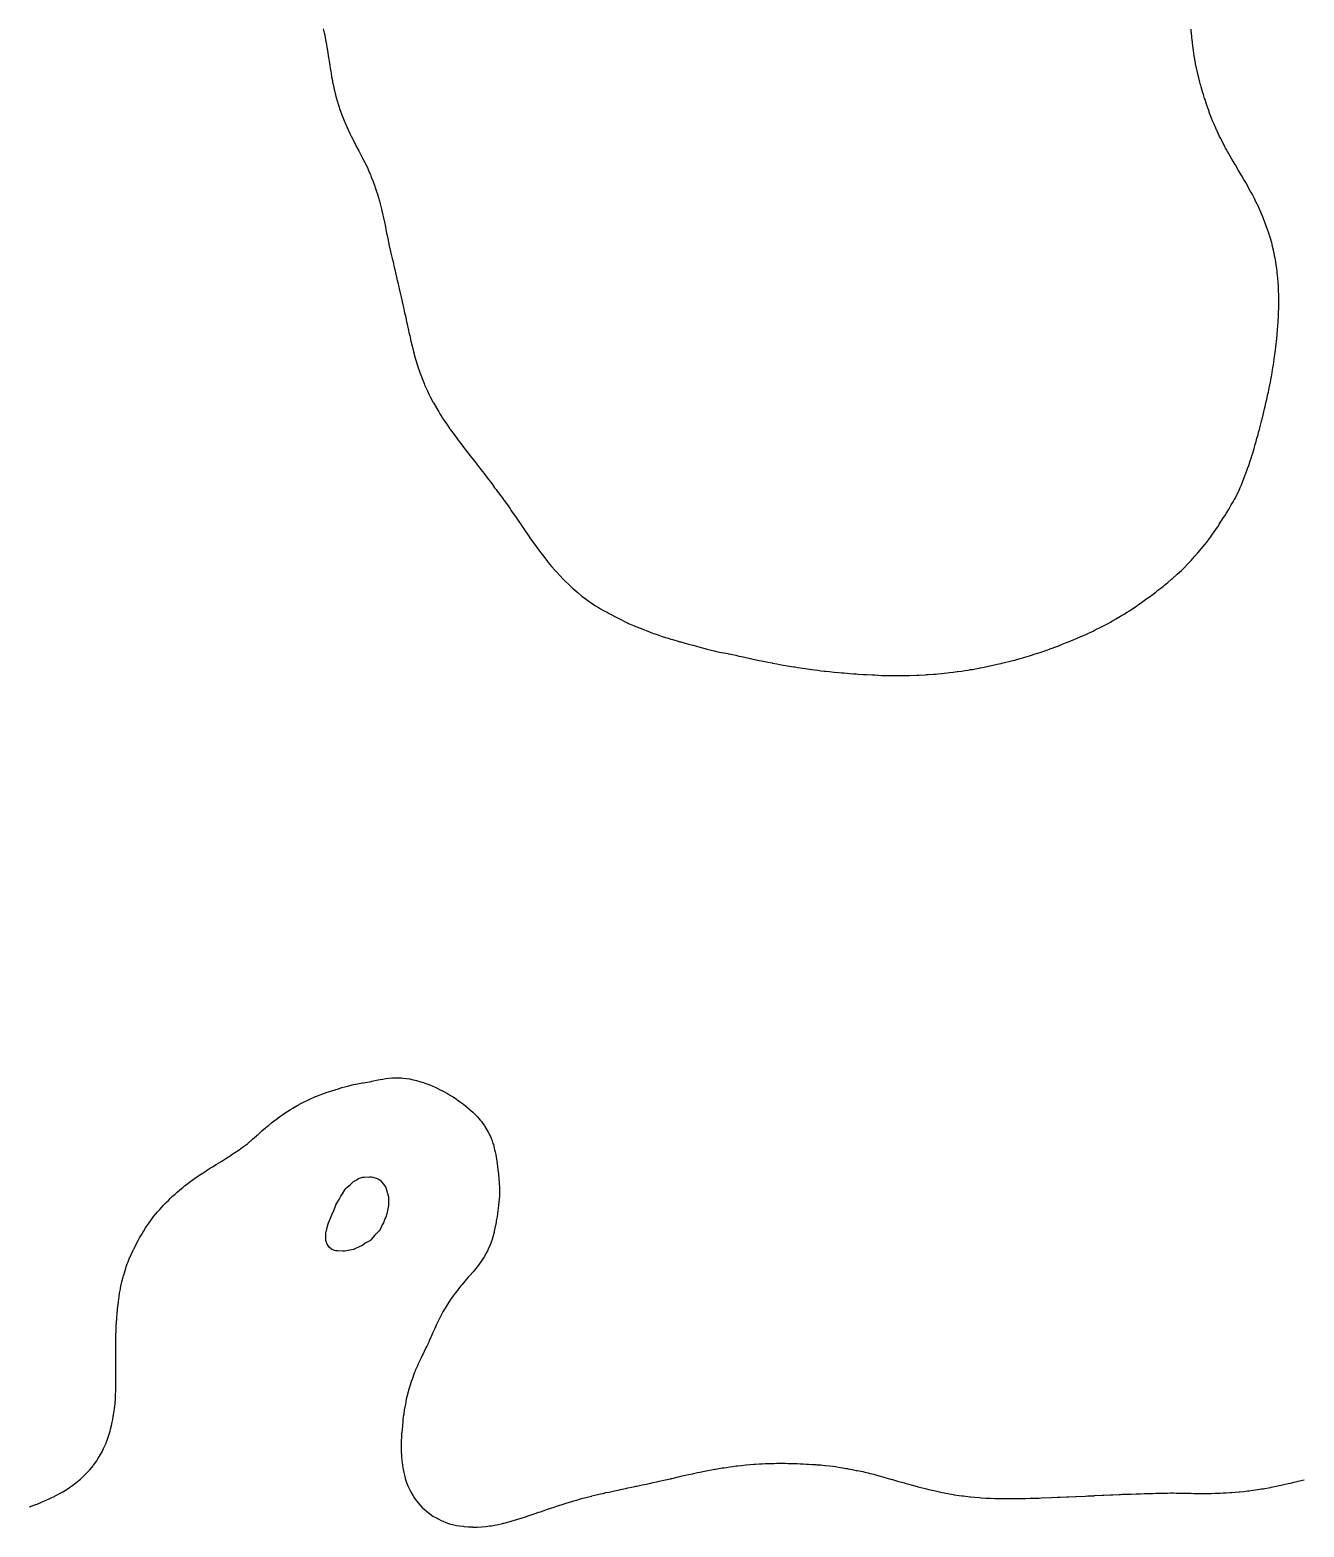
# Model space of a CAD drawing. Extents: x -717078 to -715000, y -984629 to -984000.
# Drawn here: x -716833.2 to -716688.7, y -984435 to -984265.2 of the extents above; entities that cross this region are included whole.
import ezdxf

# ---------------------------------------------------------------- set-up
doc = ezdxf.new("R2010")
doc.units = 0
doc.layers.add('buffer_B2_0_1_clip', color=7, linetype='Continuous')

msp = doc.modelspace()

# ---------------------------------------------------------------- linework, layer by layer
at = {"layer": 'buffer_B2_0_1_clip'}
for points in [[(-716799.94, -984265.06), (-716799.84, -984265.5), (-716799.78, -984265.78), (-716799.68, -984266.32), (-716799.64, -984266.5), (-716799.62, -984266.62), (-716799.5, -984267.38), (-716799.48, -984267.48), (-716799.48, -984267.5), (-716799.48, -984267.52), (-716799.34, -984268.34), (-716799.32, -984268.5), (-716799.29, -984268.71), (-716799.2, -984269.2), (-716799.16, -984269.5), (-716799.09, -984269.91), (-716799.06, -984270.06), (-716798.99, -984270.5), (-716798.91, -984270.91), (-716798.88, -984271.12), (-716798.8, -984271.5), (-716798.74, -984271.74), (-716798.59, -984272.41), (-716798.57, -984272.5), (-716798.55, -984272.55), (-716798.5, -984272.75), (-716798.33, -984273.33), (-716798.29, -984273.5), (-716798.18, -984273.82), (-716798.09, -984274.09), (-716797.95, -984274.5), (-716797.83, -984274.83), (-716797.61, -984275.39), (-716797.57, -984275.5), (-716797.55, -984275.55), (-716797.5, -984275.66), (-716797.24, -984276.24), (-716797.12, -984276.5), (-716796.92, -984276.92), (-716796.76, -984277.24), (-716796.64, -984277.5), (-716796.59, -984277.59), (-716796.5, -984277.78), (-716796.25, -984278.25), (-716796.12, -984278.5), (-716795.91, -984278.91), (-716795.72, -984279.28), (-716795.61, -984279.5), (-716795.57, -984279.57), (-716795.5, -984279.72), (-716795.23, -984280.23), (-716795.09, -984280.5), (-716794.9, -984280.9), (-716794.76, -984281.24), (-716794.64, -984281.5), (-716794.6, -984281.6), (-716794.5, -984281.87), (-716794.31, -984282.31), (-716794.24, -984282.5), (-716794.09, -984282.91), (-716794.04, -984283.04), (-716793.89, -984283.5), (-716793.8, -984283.8), (-716793.64, -984284.36), (-716793.6, -984284.5), (-716793.58, -984284.58), (-716793.5, -984284.9), (-716793.38, -984285.38), (-716793.35, -984285.5), (-716793.3, -984285.7), (-716793.18, -984286.18), (-716793.12, -984286.5), (-716793.01, -984286.99), (-716793, -984287), (-716792.9, -984287.5), (-716792.83, -984287.83), (-716792.75, -984288.25), (-716792.7, -984288.5), (-716792.66, -984288.66), (-716792.5, -984289.45), (-716792.49, -984289.49), (-716792.49, -984289.5), (-716792.49, -984289.51), (-716792.31, -984290.31), (-716792.26, -984290.5), (-716792.19, -984290.81), (-716792.12, -984291.12), (-716792.03, -984291.5), (-716791.93, -984291.93), (-716791.89, -984292.11), (-716791.8, -984292.5), (-716791.75, -984292.75), (-716791.61, -984293.39), (-716791.58, -984293.5), (-716791.57, -984293.57), (-716791.5, -984293.85), (-716791.37, -984294.37), (-716791.34, -984294.5), (-716791.29, -984294.71), (-716791.18, -984295.18), (-716791.11, -984295.5), (-716790.99, -984295.99), (-716790.99, -984296.01), (-716790.88, -984296.5), (-716790.81, -984296.81), (-716790.71, -984297.29), (-716790.66, -984297.5), (-716790.63, -984297.63), (-716790.5, -984298.25), (-716790.45, -984298.45), (-716790.44, -984298.5), (-716790.43, -984298.57), (-716790.27, -984299.27), (-716790.22, -984299.5), (-716790.14, -984299.86), (-716790.08, -984300.08), (-716789.99, -984300.5), (-716789.89, -984300.89), (-716789.83, -984301.17), (-716789.75, -984301.5), (-716789.69, -984301.69), (-716789.5, -984302.43), (-716789.49, -984302.49), (-716789.48, -984302.5), (-716789.47, -984302.53), (-716789.24, -984303.24), (-716789.16, -984303.5), (-716788.99, -984303.99), (-716788.97, -984304.03), (-716788.81, -984304.5), (-716788.72, -984304.72), (-716788.5, -984305.29), (-716788.44, -984305.44), (-716788.41, -984305.5), (-716788.34, -984305.66), (-716788.12, -984306.12), (-716787.95, -984306.5), (-716787.8, -984306.8), (-716787.5, -984307.39), (-716787.46, -984307.46), (-716787.44, -984307.5), (-716786.85, -984308.5), (-716786.72, -984308.72), (-716786.5, -984309.07), (-716786.33, -984309.33), (-716785.92, -984309.92), (-716785.58, -984310.42), (-716785.53, -984310.5), (-716785.52, -984310.52), (-716785.5, -984310.54), (-716785.09, -984311.09), (-716784.79, -984311.5), (-716784.67, -984311.67), (-716784.5, -984311.91), (-716784.24, -984312.24), (-716784.03, -984312.5), (-716783.8, -984312.8), (-716783.5, -984313.21), (-716783.37, -984313.37), (-716783.26, -984313.5), (-716782.92, -984313.92), (-716782.5, -984314.48), (-716782.49, -984314.49), (-716782.48, -984314.5), (-716782.42, -984314.58), (-716782.05, -984315.05), (-716781.7, -984315.5), (-716781.62, -984315.62), (-716781.5, -984315.78), (-716781.18, -984316.18), (-716780.94, -984316.5), (-716780.75, -984316.75), (-716780.5, -984317.11), (-716780.33, -984317.33), (-716780.2, -984317.5), (-716779.9, -984317.9), (-716779.5, -984318.47), (-716779.49, -984318.49), (-716779.48, -984318.5), (-716779.42, -984318.58), (-716779.06, -984319.06), (-716778.75, -984319.5), (-716778.65, -984319.65), (-716778.5, -984319.87), (-716778.24, -984320.24), (-716778.06, -984320.5), (-716777.83, -984320.83), (-716777.5, -984321.34), (-716777.43, -984321.43), (-716777.38, -984321.5), (-716777.12, -984321.88), (-716777.02, -984322.02), (-716776.7, -984322.5), (-716776.62, -984322.62), (-716776.5, -984322.8), (-716776.2, -984323.2), (-716775.78, -984323.78), (-716775.5, -984324.19), (-716775.36, -984324.36), (-716775.26, -984324.5), (-716774.93, -984324.93), (-716774.5, -984325.48), (-716774.49, -984325.49), (-716774.42, -984325.58), (-716774.04, -984326.04), (-716773.65, -984326.5), (-716773.5, -984326.67), (-716773.09, -984327.09), (-716772.71, -984327.5), (-716772.61, -984327.61), (-716772.5, -984327.71), (-716772.09, -984328.09), (-716771.65, -984328.5), (-716771.57, -984328.57), (-716771.5, -984328.64), (-716771.03, -984329.03), (-716770.6, -984329.4), (-716770.5, -984329.49), (-716770.49, -984329.49), (-716770.48, -984329.5), (-716769.92, -984329.92), (-716769.5, -984330.22), (-716769.33, -984330.33), (-716769.05, -984330.5), (-716768.71, -984330.71), (-716768.5, -984330.84), (-716768.07, -984331.07), (-716767.75, -984331.25), (-716767.5, -984331.39), (-716767.43, -984331.43), (-716767.29, -984331.5), (-716766.78, -984331.78), (-716766.5, -984331.92), (-716766.11, -984332.11), (-716765.68, -984332.32), (-716765.5, -984332.41), (-716765.44, -984332.44), (-716765.31, -984332.5), (-716764.74, -984332.74), (-716764.5, -984332.85), (-716763.5, -984333.25), (-716763.32, -984333.32), (-716762.87, -984333.5), (-716762.6, -984333.6), (-716762.5, -984333.64), (-716762.29, -984333.71), (-716761.86, -984333.86), (-716761.5, -984333.98), (-716761.1, -984334.1), (-716760.8, -984334.2), (-716760.5, -984334.29), (-716760.34, -984334.34), (-716759.78, -984334.5), (-716759.56, -984334.56), (-716759.5, -984334.58), (-716759.39, -984334.61), (-716758.78, -984334.78), (-716758.5, -984334.85), (-716758.01, -984334.99), (-716757.99, -984334.99), (-716757.5, -984335.13), (-716757.21, -984335.21), (-716756.64, -984335.36), (-716756.5, -984335.39), (-716756.42, -984335.42), (-716756.08, -984335.5), (-716755.61, -984335.61), (-716755.5, -984335.64), (-716755.32, -984335.68), (-716754.79, -984335.79), (-716754.5, -984335.85), (-716754.06, -984335.94), (-716753.96, -984335.96), (-716753.5, -984336.05), (-716753.13, -984336.13), (-716752.79, -984336.21), (-716752.5, -984336.27), (-716752.31, -984336.31), (-716751.51, -984336.49), (-716751.5, -984336.49), (-716751.49, -984336.49), (-716751.46, -984336.5), (-716750.68, -984336.68), (-716750.5, -984336.71), (-716750.23, -984336.77), (-716749.84, -984336.84), (-716749.5, -984336.91), (-716749, -984337), (-716748.99, -984337.01), (-716748.5, -984337.1), (-716748.16, -984337.16), (-716747.77, -984337.23), (-716747.5, -984337.27), (-716747.31, -984337.31), (-716746.57, -984337.43), (-716746.5, -984337.44), (-716746.45, -984337.45), (-716746.12, -984337.5), (-716744.5, -984337.73), (-716744.23, -984337.77), (-716743.82, -984337.82), (-716743.5, -984337.87), (-716743.08, -984337.92), (-716742.93, -984337.93), (-716742.5, -984337.98), (-716742.03, -984338.03), (-716741.97, -984338.03), (-716741.5, -984338.07), (-716741.11, -984338.11), (-716740.87, -984338.13), (-716740.5, -984338.17), (-716740.19, -984338.19), (-716739.78, -984338.22), (-716739.5, -984338.24), (-716739.26, -984338.26), (-716738.71, -984338.29), (-716738.5, -984338.3), (-716738.32, -984338.32), (-716737.65, -984338.35), (-716737.5, -984338.36), (-716737.36, -984338.36), (-716736.6, -984338.4), (-716736.5, -984338.4), (-716736.4, -984338.4), (-716735.58, -984338.42), (-716735.5, -984338.42), (-716735.42, -984338.42), (-716734.58, -984338.42), (-716734.5, -984338.42), (-716734.42, -984338.42), (-716733.59, -984338.41), (-716733.5, -984338.41), (-716733.41, -984338.41), (-716732.62, -984338.38), (-716732.5, -984338.37), (-716732.37, -984338.37), (-716731.67, -984338.33), (-716731.5, -984338.32), (-716731.31, -984338.31), (-716730.73, -984338.27), (-716730.5, -984338.25), (-716730.22, -984338.22), (-716729.81, -984338.19), (-716729.5, -984338.16), (-716729.12, -984338.12), (-716728.91, -984338.09), (-716728.5, -984338.05), (-716728.02, -984337.98), (-716727.97, -984337.97), (-716727.5, -984337.91), (-716727.15, -984337.85), (-716726.8, -984337.8), (-716726.5, -984337.75), (-716726.28, -984337.72), (-716725.59, -984337.59), (-716725.5, -984337.57), (-716725.44, -984337.56), (-716725.14, -984337.5), (-716724.61, -984337.39), (-716724.5, -984337.37), (-716724.33, -984337.33), (-716723.79, -984337.21), (-716723.5, -984337.15), (-716723.05, -984337.05), (-716722.97, -984337.03), (-716722.5, -984336.92), (-716722.17, -984336.83), (-716721.72, -984336.72), (-716721.5, -984336.67), (-716720.89, -984336.5), (-716720.59, -984336.41), (-716720.5, -984336.39), (-716720.34, -984336.34), (-716719.82, -984336.18), (-716719.5, -984336.08), (-716719.06, -984335.94), (-716718.88, -984335.88), (-716718.5, -984335.76), (-716718.31, -984335.69), (-716717.75, -984335.5), (-716717.57, -984335.43), (-716717.5, -984335.41), (-716717.36, -984335.36), (-716716.84, -984335.16), (-716716.5, -984335.04), (-716716.12, -984334.88), (-716715.73, -984334.73), (-716715.5, -984334.64), (-716715.4, -984334.6), (-716715.15, -984334.5), (-716714.69, -984334.31), (-716714.5, -984334.22), (-716714.01, -984334.01), (-716713.99, -984334.01), (-716713.5, -984333.79), (-716713.3, -984333.7), (-716712.86, -984333.5), (-716712.62, -984333.38), (-716712.5, -984333.32), (-716712.14, -984333.14), (-716711.96, -984333.04), (-716711.5, -984332.82), (-716711.29, -984332.71), (-716710.9, -984332.5), (-716710.65, -984332.35), (-716710.5, -984332.27), (-716710.01, -984331.99), (-716709.95, -984331.95), (-716709.5, -984331.69), (-716709.38, -984331.62), (-716709.18, -984331.5), (-716708.76, -984331.24), (-716708.5, -984331.07), (-716707.66, -984330.5), (-716707.57, -984330.43), (-716707.5, -984330.39), (-716707.13, -984330.13), (-716706.98, -984330.02), (-716706.5, -984329.69), (-716706.39, -984329.61), (-716706.23, -984329.5), (-716705.81, -984329.19), (-716705.5, -984328.95), (-716705.25, -984328.75), (-716704.91, -984328.5), (-716704.68, -984328.32), (-716704.5, -984328.17), (-716704.13, -984327.87), (-716703.71, -984327.5), (-716703.6, -984327.4), (-716703.07, -984326.93), (-716702.58, -984326.5), (-716702.54, -984326.46), (-716702.5, -984326.42), (-716701.61, -984325.5), (-716701.5, -984325.38), (-716701.09, -984324.91), (-716700.72, -984324.5), (-716700.5, -984324.24), (-716700.17, -984323.83), (-716699.89, -984323.5), (-716699.72, -984323.28), (-716699.5, -984322.99), (-716699.29, -984322.71), (-716699.13, -984322.5), (-716698.87, -984322.13), (-716698.5, -984321.58), (-716698.47, -984321.53), (-716698.44, -984321.5), (-716698.34, -984321.34), (-716698.08, -984320.92), (-716697.8, -984320.5), (-716697.68, -984320.32), (-716697.5, -984320.03), (-716697.17, -984319.5), (-716696.93, -984319.07), (-716696.73, -984318.73), (-716696.6, -984318.5), (-716696.56, -984318.44), (-716696.5, -984318.32), (-716696.22, -984317.78), (-716696.09, -984317.5), (-716695.91, -984317.09), (-716695.79, -984316.79), (-716695.67, -984316.5), (-716695.62, -984316.38), (-716695.5, -984316.06), (-716695.35, -984315.65), (-716695.29, -984315.5), (-716695.17, -984315.17), (-716695.08, -984314.92), (-716694.92, -984314.5), (-716694.82, -984314.18), (-716694.65, -984313.65), (-716694.6, -984313.5), (-716694.5, -984313.18), (-716694.34, -984312.66), (-716694.3, -984312.5), (-716694.22, -984312.22), (-716694.12, -984311.88), (-716694.02, -984311.5), (-716693.9, -984311.1), (-716693.83, -984310.83), (-716693.74, -984310.5), (-716693.69, -984310.31), (-716693.5, -984309.56), (-716693.49, -984309.51), (-716693.49, -984309.5), (-716693.48, -984309.48), (-716693.29, -984308.71), (-716693.24, -984308.5), (-716693.16, -984308.16), (-716693.1, -984307.9), (-716693, -984307.5), (-716692.91, -984307.09), (-716692.86, -984306.86), (-716692.77, -984306.5), (-716692.73, -984306.27), (-716692.6, -984305.6), (-716692.58, -984305.5), (-716692.56, -984305.44), (-716692.5, -984305.13), (-716692.4, -984304.6), (-716692.38, -984304.5), (-716692.35, -984304.35), (-716692.25, -984303.75), (-716692.21, -984303.5), (-716692.16, -984303.16), (-716692.11, -984302.89), (-716692.06, -984302.5), (-716691.99, -984302.01), (-716691.99, -984301.99), (-716691.93, -984301.5), (-716691.88, -984301.12), (-716691.85, -984300.85), (-716691.81, -984300.5), (-716691.78, -984300.22), (-716691.74, -984299.74), (-716691.72, -984299.5), (-716691.7, -984299.3), (-716691.64, -984298.64), (-716691.63, -984298.5), (-716691.62, -984298.38), (-716691.58, -984297.58), (-716691.58, -984297.5), (-716691.57, -984297.43), (-716691.55, -984296.55), (-716691.54, -984296.5), (-716691.54, -984296.46), (-716691.55, -984295.55), (-716691.55, -984295.5), (-716691.55, -984295.45), (-716691.57, -984294.57), (-716691.58, -984294.5), (-716691.58, -984294.42), (-716691.63, -984293.63), (-716691.64, -984293.5), (-716691.65, -984293.35), (-716691.72, -984292.72), (-716691.74, -984292.5), (-716691.77, -984292.23), (-716691.83, -984291.83), (-716691.88, -984291.5), (-716691.97, -984291.03), (-716691.98, -984290.98), (-716692.07, -984290.5), (-716692.15, -984290.15), (-716692.25, -984289.75), (-716692.31, -984289.5), (-716692.35, -984289.35), (-716692.5, -984288.83), (-716692.57, -984288.57), (-716692.59, -984288.5), (-716692.64, -984288.36), (-716692.82, -984287.82), (-716692.93, -984287.5), (-716693.09, -984287.09), (-716693.2, -984286.8), (-716693.31, -984286.5), (-716693.37, -984286.37), (-716693.5, -984286.04), (-716693.66, -984285.66), (-716693.73, -984285.5), (-716693.94, -984285.06), (-716693.98, -984284.98), (-716694.21, -984284.5), (-716694.31, -984284.31), (-716694.5, -984283.93), (-716694.65, -984283.65), (-716694.74, -984283.5), (-716695.01, -984283.01), (-716695.03, -984282.97), (-716695.29, -984282.5), (-716695.37, -984282.37), (-716695.5, -984282.13), (-716695.74, -984281.74), (-716695.88, -984281.5), (-716696.11, -984281.11), (-716696.43, -984280.57), (-716696.47, -984280.5), (-716696.48, -984280.48), (-716696.5, -984280.45), (-716696.86, -984279.86), (-716697.07, -984279.5), (-716697.22, -984279.22), (-716697.5, -984278.71), (-716697.58, -984278.58), (-716697.62, -984278.5), (-716697.74, -984278.26), (-716697.92, -984277.92), (-716698.13, -984277.5), (-716698.26, -984277.26), (-716698.5, -984276.73), (-716698.57, -984276.57), (-716698.61, -984276.5), (-716698.69, -984276.31), (-716698.89, -984275.89), (-716699.05, -984275.5), (-716699.18, -984275.18), (-716699.39, -984274.61), (-716699.44, -984274.5), (-716699.45, -984274.45), (-716699.5, -984274.31), (-716699.71, -984273.71), (-716699.78, -984273.5), (-716699.91, -984273.09), (-716699.96, -984272.96), (-716700.1, -984272.5), (-716700.19, -984272.19), (-716700.35, -984271.65), (-716700.4, -984271.5), (-716700.42, -984271.42), (-716700.5, -984271.11), (-716700.63, -984270.63), (-716700.66, -984270.5), (-716700.7, -984270.3), (-716700.82, -984269.82), (-716700.89, -984269.5), (-716700.98, -984269.02), (-716700.99, -984268.99), (-716701.07, -984268.5), (-716701.13, -984268.13), (-716701.18, -984267.82), (-716701.23, -984267.5), (-716701.26, -984267.26), (-716701.33, -984266.67), (-716701.35, -984266.5), (-716701.37, -984266.37), (-716701.46, -984265.54), (-716701.46, -984265.5), (-716701.47, -984265.47), (-716701.5, -984265.11)], [(-716833.28, -984432.72), (-716832.65, -984432.5), (-716832.54, -984432.46), (-716832.5, -984432.45), (-716832.41, -984432.41), (-716831.83, -984432.17), (-716831.5, -984432.03), (-716831.13, -984431.87), (-716830.64, -984431.64), (-716830.5, -984431.58), (-716830.45, -984431.55), (-716830.35, -984431.5), (-716829.5, -984431.03), (-716829.17, -984430.83), (-716828.66, -984430.5), (-716828.57, -984430.43), (-716828.5, -984430.39), (-716828, -984430), (-716827.98, -984429.98), (-716827.5, -984429.6), (-716827.45, -984429.55), (-716827.39, -984429.5), (-716826.94, -984429.06), (-716826.5, -984428.61), (-716826.45, -984428.55), (-716826.4, -984428.5), (-716826.06, -984428.06), (-716826.01, -984427.99), (-716825.64, -984427.5), (-716825.58, -984427.42), (-716825.5, -984427.28), (-716825.21, -984426.79), (-716825.04, -984426.5), (-716824.87, -984426.13), (-716824.65, -984425.65), (-716824.58, -984425.5), (-716824.56, -984425.44), (-716824.5, -984425.28), (-716824.3, -984424.7), (-716824.23, -984424.5), (-716824.13, -984424.13), (-716824.07, -984423.93), (-716823.96, -984423.5), (-716823.88, -984423.12), (-716823.82, -984422.82), (-716823.76, -984422.5), (-716823.72, -984422.28), (-716823.63, -984421.63), (-716823.61, -984421.5), (-716823.6, -984421.4), (-716823.52, -984420.52), (-716823.52, -984420.5), (-716823.52, -984420.48), (-716823.5, -984420.05), (-716823.48, -984419.52), (-716823.48, -984419.5), (-716823.48, -984419.48), (-716823.46, -984418.54), (-716823.46, -984418.5), (-716823.46, -984418.46), (-716823.46, -984417.54), (-716823.46, -984417.5), (-716823.46, -984417.46), (-716823.47, -984416.53), (-716823.47, -984416.47), (-716823.48, -984415.52), (-716823.48, -984415.5), (-716823.48, -984415.48), (-716823.47, -984414.53), (-716823.47, -984414.5), (-716823.47, -984414.47), (-716823.46, -984413.54), (-716823.46, -984413.5), (-716823.46, -984413.46), (-716823.43, -984412.57), (-716823.43, -984412.5), (-716823.42, -984412.42), (-716823.38, -984411.62), (-716823.37, -984411.5), (-716823.36, -984411.36), (-716823.31, -984410.69), (-716823.3, -984410.5), (-716823.27, -984410.27), (-716823.22, -984409.78), (-716823.19, -984409.5), (-716823.14, -984409.14), (-716823.1, -984408.9), (-716823.05, -984408.5), (-716822.96, -984408.04), (-716822.94, -984407.94), (-716822.85, -984407.5), (-716822.78, -984407.22), (-716822.63, -984406.63), (-716822.6, -984406.5), (-716822.57, -984406.43), (-716822.5, -984406.2), (-716822.34, -984405.66), (-716822.29, -984405.5), (-716822.17, -984405.17), (-716822.08, -984404.92), (-716821.92, -984404.5), (-716821.79, -984404.21), (-716821.5, -984403.61), (-716821.47, -984403.53), (-716821.45, -984403.5), (-716821.41, -984403.41), (-716821.14, -984402.86), (-716820.95, -984402.5), (-716820.78, -984402.22), (-716820.5, -984401.76), (-716820.41, -984401.59), (-716820.35, -984401.5), (-716820.09, -984401.09), (-716820.02, -984400.98), (-716819.69, -984400.5), (-716819.61, -984400.39), (-716819.5, -984400.25), (-716819.19, -984399.81), (-716818.94, -984399.5), (-716818.74, -984399.26), (-716818.5, -984399.01), (-716818.27, -984398.73), (-716818.05, -984398.5), (-716817.78, -984398.22), (-716817.5, -984397.96), (-716817.28, -984397.72), (-716817.04, -984397.5), (-716816.76, -984397.24), (-716816.5, -984397.03), (-716816.22, -984396.78), (-716815.88, -984396.5), (-716815.67, -984396.33), (-716815.5, -984396.21), (-716815.11, -984395.89), (-716814.54, -984395.5), (-716814.52, -984395.48), (-716814.5, -984395.48), (-716814.42, -984395.42), (-716813.93, -984395.07), (-716813.5, -984394.8), (-716813.33, -984394.67), (-716813.06, -984394.5), (-716812.72, -984394.28), (-716812.5, -984394.15), (-716812.11, -984393.89), (-716811.58, -984393.58), (-716811.5, -984393.53), (-716811.48, -984393.52), (-716811.45, -984393.5), (-716810.88, -984393.12), (-716810.5, -984392.9), (-716810.27, -984392.73), (-716809.9, -984392.5), (-716809.67, -984392.33), (-716809.5, -984392.23), (-716809.09, -984391.91), (-716808.54, -984391.54), (-716808.5, -984391.51), (-716808.49, -984391.51), (-716808.49, -984391.5), (-716807.97, -984391.03), (-716807.5, -984390.64), (-716807.43, -984390.57), (-716807.34, -984390.5), (-716806.91, -984390.09), (-716806.5, -984389.75), (-716806.37, -984389.63), (-716806.2, -984389.5), (-716805.82, -984389.18), (-716805.5, -984388.93), (-716805.26, -984388.74), (-716804.92, -984388.5), (-716804.68, -984388.32), (-716804.5, -984388.19), (-716804.09, -984387.91), (-716803.67, -984387.67), (-716803.5, -984387.57), (-716803.46, -984387.54), (-716803.38, -984387.5), (-716802.83, -984387.17), (-716802.5, -984386.99), (-716802.18, -984386.82), (-716801.53, -984386.53), (-716801.5, -984386.52), (-716801.49, -984386.51), (-716801.46, -984386.5), (-716800.81, -984386.19), (-716800.5, -984386.05), (-716800.1, -984385.9), (-716799.8, -984385.8), (-716799.5, -984385.69), (-716799.36, -984385.64), (-716798.85, -984385.5), (-716798.59, -984385.41), (-716798.5, -984385.39), (-716798.34, -984385.34), (-716797.83, -984385.17), (-716797.5, -984385.07), (-716797.04, -984384.96), (-716796.93, -984384.93), (-716796.5, -984384.83), (-716796.23, -984384.77), (-716795.67, -984384.67), (-716795.5, -984384.64), (-716795.38, -984384.62), (-716794.68, -984384.5), (-716794.53, -984384.47), (-716794.5, -984384.46), (-716794.45, -984384.45), (-716793.7, -984384.3), (-716793.5, -984384.25), (-716793.2, -984384.2), (-716792.85, -984384.15), (-716792.5, -984384.09), (-716792.07, -984384.07), (-716791.93, -984384.07), (-716791.5, -984384.05), (-716791.08, -984384.08), (-716790.91, -984384.09), (-716790.5, -984384.12), (-716790.17, -984384.17), (-716789.73, -984384.27), (-716789.5, -984384.31), (-716789.35, -984384.35), (-716788.89, -984384.5), (-716788.59, -984384.59), (-716788.5, -984384.62), (-716788.31, -984384.69), (-716787.86, -984384.86), (-716787.5, -984385.01), (-716787.16, -984385.16), (-716786.52, -984385.48), (-716786.5, -984385.49), (-716786.49, -984385.49), (-716786.48, -984385.5), (-716785.84, -984385.84), (-716785.5, -984386.05), (-716785.22, -984386.22), (-716784.83, -984386.5), (-716784.63, -984386.63), (-716784.5, -984386.73), (-716784.05, -984387.05), (-716783.51, -984387.5), (-716783.5, -984387.5), (-716783.5, -984387.51), (-716783.44, -984387.56), (-716782.96, -984387.96), (-716782.5, -984388.44), (-716782.47, -984388.47), (-716782.45, -984388.5), (-716782.14, -984388.86), (-716782.01, -984389.01), (-716781.66, -984389.5), (-716781.6, -984389.6), (-716781.5, -984389.77), (-716781.22, -984390.22), (-716781.08, -984390.5), (-716780.91, -984390.91), (-716780.8, -984391.2), (-716780.69, -984391.5), (-716780.64, -984391.64), (-716780.5, -984392.23), (-716780.44, -984392.44), (-716780.43, -984392.5), (-716780.42, -984392.58), (-716780.28, -984393.28), (-716780.25, -984393.5), (-716780.21, -984393.79), (-716780.16, -984394.16), (-716780.12, -984394.5), (-716780.07, -984394.93), (-716780.06, -984395.06), (-716780.01, -984395.5), (-716779.98, -984395.98), (-716779.98, -984396.02), (-716779.94, -984396.5), (-716779.95, -984396.95), (-716779.95, -984397.05), (-716779.95, -984397.5), (-716780.05, -984398.5), (-716780.1, -984398.9), (-716780.13, -984399.13), (-716780.18, -984399.5), (-716780.22, -984399.78), (-716780.31, -984400.31), (-716780.34, -984400.5), (-716780.36, -984400.64), (-716780.5, -984401.27), (-716780.54, -984401.46), (-716780.55, -984401.5), (-716780.56, -984401.56), (-716780.74, -984402.26), (-716780.81, -984402.5), (-716781, -984403), (-716781.01, -984403.01), (-716781.22, -984403.5), (-716781.31, -984403.69), (-716781.5, -984404), (-716781.67, -984404.33), (-716781.77, -984404.5), (-716782.05, -984404.95), (-716782.45, -984405.45), (-716782.49, -984405.5), (-716782.49, -984405.51), (-716782.5, -984405.51), (-716782.93, -984406.07), (-716783.32, -984406.5), (-716783.41, -984406.59), (-716783.5, -984406.68), (-716783.87, -984407.13), (-716784.2, -984407.5), (-716784.34, -984407.66), (-716784.5, -984407.84), (-716784.77, -984408.23), (-716784.99, -984408.5), (-716785.19, -984408.81), (-716785.5, -984409.2), (-716785.62, -984409.38), (-716785.7, -984409.5), (-716785.99, -984409.99), (-716786, -984410), (-716786.32, -984410.5), (-716786.38, -984410.62), (-716786.5, -984410.82), (-716786.72, -984411.28), (-716786.85, -984411.5), (-716787.04, -984411.96), (-716787.12, -984412.12), (-716787.3, -984412.5), (-716787.35, -984412.65), (-716787.5, -984412.96), (-716787.66, -984413.34), (-716787.73, -984413.5), (-716787.91, -984413.91), (-716787.96, -984414.04), (-716788.19, -984414.5), (-716788.29, -984414.71), (-716788.5, -984415.11), (-716788.62, -984415.38), (-716788.68, -984415.5), (-716788.84, -984415.84), (-716788.94, -984416.06), (-716789.16, -984416.5), (-716789.26, -984416.74), (-716789.5, -984417.25), (-716789.57, -984417.43), (-716789.61, -984417.5), (-716789.67, -984417.67), (-716789.83, -984418.17), (-716789.96, -984418.5), (-716790.08, -984418.92), (-716790.17, -984419.17), (-716790.27, -984419.5), (-716790.31, -984419.69), (-716790.5, -984420.41), (-716790.52, -984420.48), (-716790.52, -984420.5), (-716790.53, -984420.53), (-716790.67, -984421.33), (-716790.71, -984421.5), (-716790.75, -984421.75), (-716790.8, -984422.2), (-716790.86, -984422.5), (-716790.9, -984422.9), (-716790.92, -984423.08), (-716790.97, -984423.5), (-716791.01, -984423.99), (-716791.01, -984424.01), (-716791.06, -984424.5), (-716791.07, -984424.93), (-716791.09, -984425.09), (-716791.1, -984425.5), (-716791.1, -984425.9), (-716791.11, -984426.11), (-716791.1, -984426.5), (-716791.08, -984426.92), (-716791.07, -984427.07), (-716791.04, -984427.5), (-716790.97, -984427.97), (-716790.96, -984428.04), (-716790.89, -984428.5), (-716790.82, -984428.82), (-716790.7, -984429.3), (-716790.66, -984429.5), (-716790.62, -984429.62), (-716790.5, -984429.96), (-716790.35, -984430.35), (-716790.27, -984430.5), (-716790.03, -984430.97), (-716790.01, -984431.01), (-716789.74, -984431.5), (-716789.65, -984431.65), (-716789.5, -984431.86), (-716789.22, -984432.22), (-716788.98, -984432.5), (-716788.75, -984432.75), (-716788.5, -984433.01), (-716788.23, -984433.23), (-716787.89, -984433.5), (-716787.66, -984433.66), (-716787.5, -984433.78), (-716787.03, -984434.03), (-716786.89, -984434.11), (-716786.5, -984434.32), (-716786.37, -984434.37), (-716786.03, -984434.5), (-716785.64, -984434.64), (-716785.5, -984434.69), (-716785.27, -984434.73), (-716784.83, -984434.83), (-716784.5, -984434.89), (-716784.06, -984434.94), (-716783.96, -984434.96), (-716783.5, -984435.01), (-716783.01, -984435.01), (-716782.98, -984435.02), (-716782.5, -984435.02), (-716782.01, -984434.99), (-716781.99, -984434.99), (-716781.5, -984434.96), (-716781.1, -984434.9), (-716780.87, -984434.87), (-716780.5, -984434.82), (-716780.24, -984434.76), (-716779.62, -984434.62), (-716779.5, -984434.6), (-716779.42, -984434.58), (-716779.14, -984434.5), (-716778.64, -984434.36), (-716778.5, -984434.32), (-716778.25, -984434.25), (-716777.87, -984434.13), (-716777.5, -984434.02), (-716777.11, -984433.89), (-716776.79, -984433.79), (-716776.5, -984433.69), (-716776.36, -984433.64), (-716775.91, -984433.5), (-716775.61, -984433.39), (-716775.5, -984433.35), (-716775.28, -984433.28), (-716774.87, -984433.13), (-716774.5, -984433.01), (-716774.12, -984432.88), (-716773.76, -984432.76), (-716773.37, -984432.63), (-716772.95, -984432.5), (-716772.61, -984432.39), (-716772.5, -984432.35), (-716772.29, -984432.29), (-716771.85, -984432.15), (-716771.5, -984432.04), (-716771.08, -984431.92), (-716770.86, -984431.86), (-716770.5, -984431.76), (-716770.3, -984431.7), (-716769.51, -984431.51), (-716769.5, -984431.51), (-716769.49, -984431.51), (-716769.47, -984431.5), (-716768.69, -984431.31), (-716768.5, -984431.27), (-716768.2, -984431.2), (-716767.88, -984431.12), (-716767.5, -984431.05), (-716767.05, -984430.95), (-716766.92, -984430.92), (-716766.5, -984430.83), (-716766.23, -984430.77), (-716765.65, -984430.65), (-716765.5, -984430.61), (-716765.41, -984430.59), (-716764.97, -984430.5), (-716764.58, -984430.42), (-716764.5, -984430.4), (-716764.37, -984430.37), (-716763.76, -984430.24), (-716763.5, -984430.19), (-716763.11, -984430.11), (-716762.93, -984430.07), (-716762.5, -984429.98), (-716762.11, -984429.89), (-716761.83, -984429.83), (-716761.5, -984429.76), (-716761.29, -984429.71), (-716760.54, -984429.54), (-716760.48, -984429.52), (-716760.38, -984429.5), (-716759.67, -984429.33), (-716759.5, -984429.29), (-716759.23, -984429.23), (-716758.85, -984429.15), (-716758.5, -984429.07), (-716758.03, -984428.97), (-716757.95, -984428.95), (-716757.5, -984428.85), (-716757.21, -984428.79), (-716756.69, -984428.69), (-716756.5, -984428.65), (-716755.7, -984428.5), (-716755.53, -984428.47), (-716755.5, -984428.46), (-716755.45, -984428.45), (-716754.68, -984428.32), (-716754.5, -984428.29), (-716754.25, -984428.25), (-716753.81, -984428.19), (-716753.5, -984428.14), (-716753.09, -984428.09), (-716752.93, -984428.07), (-716752.5, -984428.03), (-716752.02, -984427.98), (-716751.98, -984427.98), (-716751.5, -984427.93), (-716751.1, -984427.9), (-716750.89, -984427.89), (-716750.5, -984427.86), (-716750.15, -984427.85), (-716749.83, -984427.83), (-716749.5, -984427.82), (-716749.19, -984427.81), (-716748.8, -984427.8), (-716748.5, -984427.79), (-716748.21, -984427.79), (-716747.79, -984427.79), (-716747.5, -984427.79), (-716747.2, -984427.8), (-716746.81, -984427.81), (-716746.5, -984427.82), (-716746.17, -984427.83), (-716745.85, -984427.85), (-716745.5, -984427.86), (-716745.12, -984427.88), (-716744.89, -984427.89), (-716744.5, -984427.91), (-716744.06, -984427.94), (-716743.95, -984427.95), (-716743.5, -984427.98), (-716743.03, -984428.03), (-716742.96, -984428.04), (-716742.5, -984428.09), (-716742.13, -984428.13), (-716741.83, -984428.17), (-716741.5, -984428.22), (-716741.26, -984428.26), (-716740.63, -984428.37), (-716740.5, -984428.39), (-716740.41, -984428.41), (-716739.96, -984428.5), (-716739.5, -984428.59), (-716739.39, -984428.61), (-716738.74, -984428.74), (-716738.5, -984428.79), (-716738.11, -984428.89), (-716737.94, -984428.94), (-716737.5, -984429.04), (-716737.14, -984429.14), (-716736.76, -984429.24), (-716736.5, -984429.31), (-716736.36, -984429.36), (-716735.86, -984429.5), (-716735.58, -984429.58), (-716735.5, -984429.6), (-716735.36, -984429.64), (-716734.8, -984429.8), (-716734.5, -984429.88), (-716734.02, -984430.02), (-716733.97, -984430.03), (-716733.5, -984430.17), (-716733.24, -984430.24), (-716732.57, -984430.43), (-716732.5, -984430.45), (-716732.46, -984430.46), (-716732.3, -984430.5), (-716731.66, -984430.66), (-716731.5, -984430.7), (-716731.24, -984430.76), (-716730.85, -984430.85), (-716730.5, -984430.93), (-716730.03, -984431.03), (-716729.95, -984431.05), (-716729.5, -984431.14), (-716728.5, -984431.33), (-716728.36, -984431.36), (-716727.52, -984431.48), (-716727.5, -984431.48), (-716727.48, -984431.48), (-716727.33, -984431.5), (-716726.58, -984431.58), (-716726.5, -984431.59), (-716725.5, -984431.68), (-716725.31, -984431.69), (-716724.73, -984431.73), (-716724.5, -984431.75), (-716724.24, -984431.76), (-716723.77, -984431.77), (-716723.5, -984431.78), (-716723.22, -984431.78), (-716722.78, -984431.78), (-716722.5, -984431.79), (-716722.21, -984431.79), (-716721.78, -984431.78), (-716721.5, -984431.78), (-716721.22, -984431.78), (-716720.77, -984431.77), (-716720.5, -984431.77), (-716720.23, -984431.77), (-716719.76, -984431.76), (-716719.5, -984431.75), (-716719.25, -984431.75), (-716718.73, -984431.73), (-716718.5, -984431.72), (-716717.33, -984431.67), (-716716.64, -984431.64), (-716716.5, -984431.64), (-716716.37, -984431.63), (-716715.6, -984431.6), (-716715.5, -984431.6), (-716715.4, -984431.6), (-716714.56, -984431.56), (-716714.5, -984431.56), (-716713.5, -984431.51), (-716713.49, -984431.51), (-716713.19, -984431.5), (-716712.53, -984431.47), (-716712.5, -984431.47), (-716712.46, -984431.46), (-716711.58, -984431.42), (-716711.5, -984431.42), (-716711.41, -984431.41), (-716710.62, -984431.38), (-716710.5, -984431.37), (-716710.36, -984431.36), (-716709.67, -984431.33), (-716709.5, -984431.32), (-716709.31, -984431.31), (-716708.71, -984431.29), (-716708.5, -984431.28), (-716708.28, -984431.28), (-716707.74, -984431.26), (-716707.5, -984431.25), (-716707.24, -984431.24), (-716706.77, -984431.23), (-716706.5, -984431.22), (-716706.21, -984431.21), (-716705.8, -984431.2), (-716705.5, -984431.19), (-716705.19, -984431.19), (-716704.83, -984431.17), (-716704.5, -984431.17), (-716704.17, -984431.17), (-716703.84, -984431.16), (-716703.5, -984431.16), (-716703.17, -984431.17), (-716702.83, -984431.17), (-716702.5, -984431.18), (-716702.18, -984431.18), (-716701.81, -984431.19), (-716701.5, -984431.19), (-716701.2, -984431.2), (-716700.79, -984431.21), (-716700.5, -984431.21), (-716700.21, -984431.21), (-716699.79, -984431.21), (-716699.5, -984431.21), (-716699.2, -984431.2), (-716698.81, -984431.19), (-716698.5, -984431.19), (-716698.18, -984431.18), (-716697.84, -984431.16), (-716697.5, -984431.14), (-716697.11, -984431.11), (-716696.9, -984431.1), (-716696.5, -984431.07), (-716696.03, -984431.03), (-716695.98, -984431.02), (-716695.5, -984430.98), (-716695.08, -984430.92), (-716694.9, -984430.9), (-716694.5, -984430.85), (-716694.2, -984430.8), (-716693.73, -984430.73), (-716693.5, -984430.7), (-716693.33, -984430.67), (-716692.52, -984430.52), (-716692.5, -984430.52), (-716692.48, -984430.52), (-716692.4, -984430.5), (-716691.65, -984430.35), (-716691.5, -984430.32), (-716691.27, -984430.27), (-716690.83, -984430.17), (-716690.5, -984430.1), (-716690.01, -984429.99), (-716689.98, -984429.98), (-716689.5, -984429.86), (-716689.21, -984429.79), (-716688.66, -984429.66)], [(-716793.67, -984401.5), (-716794.08, -984401.92), (-716794.5, -984402.42), (-716794.55, -984402.45), (-716794.6, -984402.5), (-716795.17, -984402.83), (-716795.5, -984403.08), (-716795.81, -984403.19), (-716796.43, -984403.5), (-716796.48, -984403.52), (-716796.5, -984403.53), (-716796.54, -984403.54), (-716797.32, -984403.68), (-716797.5, -984403.73), (-716797.74, -984403.74), (-716798.31, -984403.69), (-716798.5, -984403.7), (-716798.66, -984403.66), (-716799, -984403.5), (-716799.27, -984403.27), (-716799.5, -984402.94), (-716799.63, -984402.63), (-716799.66, -984402.5), (-716799.64, -984402.36), (-716799.64, -984401.64), (-716799.62, -984401.5), (-716799.59, -984401.41), (-716799.5, -984401.03), (-716799.37, -984400.63), (-716799.35, -984400.5), (-716799.24, -984400.24), (-716799.08, -984399.92), (-716798.94, -984399.5), (-716798.78, -984399.22), (-716798.52, -984398.52), (-716798.51, -984398.5), (-716798.51, -984398.49), (-716798.5, -984398.48), (-716798.13, -984397.87), (-716797.95, -984397.5), (-716797.77, -984397.23), (-716797.5, -984396.78), (-716797.37, -984396.63), (-716797.27, -984396.5), (-716796.85, -984396.15), (-716796.5, -984395.82), (-716796.29, -984395.71), (-716795.94, -984395.5), (-716795.62, -984395.38), (-716795.5, -984395.33), (-716795.32, -984395.32), (-716794.71, -984395.29), (-716794.5, -984395.28), (-716794.33, -984395.33), (-716793.81, -984395.5), (-716793.61, -984395.61), (-716793.5, -984395.67), (-716793.12, -984396.12), (-716792.84, -984396.5), (-716792.76, -984396.76), (-716792.57, -984397.43), (-716792.55, -984397.5), (-716792.55, -984397.55), (-716792.53, -984398.47), (-716792.53, -984398.5), (-716792.54, -984398.54), (-716792.69, -984399.31), (-716792.72, -984399.5), (-716792.86, -984399.86), (-716792.94, -984400.06), (-716793.1, -984400.5), (-716793.25, -984400.75), (-716793.5, -984401.27), (-716793.6, -984401.4), (-716793.67, -984401.5)]]:
    msp.add_lwpolyline(points, dxfattribs=at)

doc.saveas('drawing.dxf')
